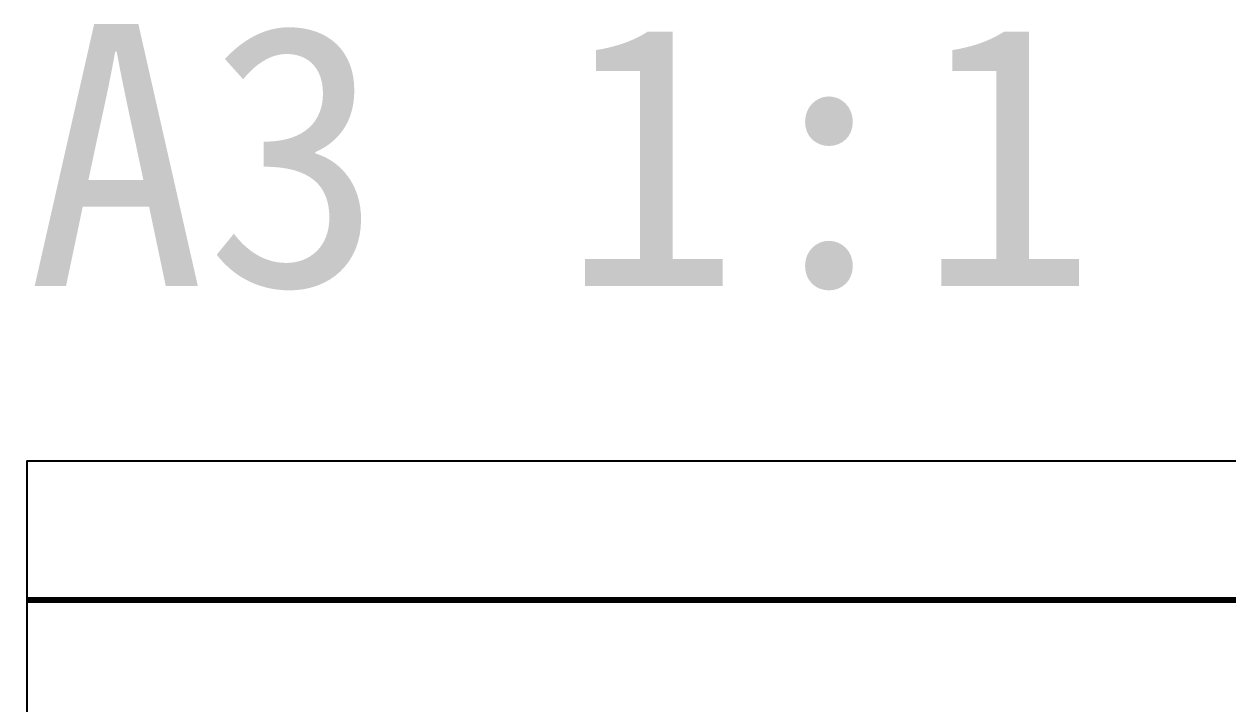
# Model space of a CAD drawing. Extents: x 36524853 to 36525459, y 2743936 to 2747542.
# Drawn here: x 36524853.3 to 36524979.2, y 2747089.2 to 2747160.2 of the extents above; entities that cross this region are included whole.
import ezdxf

# ---------------------------------------------------------------- set-up
doc = ezdxf.new("R2010")
doc.units = 0
doc.header["$LTSCALE"] = 1000
doc.header["$MEASUREMENT"] = 0
doc.layers.add('_0', color=7, linetype='Continuous')
doc.layers.add('立面', color=255, linetype='Continuous')
doc.layers.add('yichutu', color=7, linetype='Continuous', true_color=0xffffff, plot=False)
doc.styles.add('宋体', font='')
doc.styles.get('宋体').set_extended_font_data('SimSun')

# ---------------------------------------------------------------- blocks, each defined once
blk = doc.blocks.new('33')
at = {"layer": 'Defpoints'}
blk.add_lwpolyline([(36502158.808, 2731665.999), (36502400.933, 2731665.999), (36502400.933, 2731494.799), (36502158.808, 2731494.799)], close=True, dxfattribs=at)
at = {"layer": '立面', "color": 7, "const_width": 0.407}
blk.add_lwpolyline([(36502158.808, 2731656.815), (36502400.933, 2731656.821)], dxfattribs=at)
blk = doc.blocks.new('yct-420-297-420-297-1-3000.0')
at = {"layer": 'yichutu', "color": 7, "linetype": 'Continuous', "true_color": 0xffffff}
blk.add_lwpolyline([(0, 0), (0, 297), (420, 297), (420, 0)], close=True, dxfattribs=at)
at = {"layer": 'yichutu', "color": 7, "linetype": 'Continuous', "true_color": 0xffffff, "style": '宋体'}
blk.add_text('A3 1:1', height=30, dxfattribs=at).set_placement((0, 317))

msp = doc.modelspace()

# ---------------------------------------------------------------- block references
at = {"layer": '_0', "xscale": 1.583838383838384, "yscale": 1.583838383838384, "zscale": 1.583838383838384}
msp.add_blockref('33', (-21288666.55, -1579402.89), dxfattribs=at)
at = {"layer": 'yichutu', "linetype": 'Continuous', "xscale": 0.9129735061014543, "yscale": 0.9129735061014543, "zscale": 0.9129735061014543}
msp.add_blockref('yct-420-297-420-297-1-3000.0', (36524853.67, 2746843.42), dxfattribs=at)

doc.saveas('drawing.dxf')
